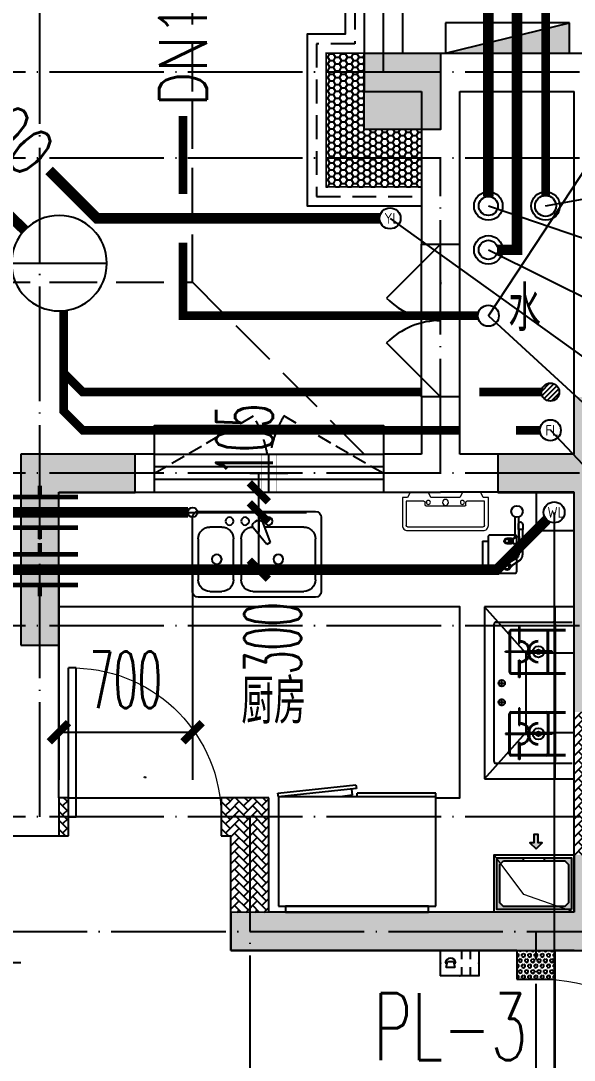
# Model space of a CAD drawing. Extents: x 27938 to 1507990, y 110129 to 923079.
# Drawn here: x 861017 to 863917, y 680482 to 685927 of the extents above; entities that cross this region are included whole.
import ezdxf
from ezdxf.enums import TextEntityAlignment as Align

# ---------------------------------------------------------------- set-up
doc = ezdxf.new("R2010")
doc.units = 0
doc.header["$LTSCALE"] = 1000
doc.header["$MEASUREMENT"] = 0
for name, pattern in [('DASH', [0.35, 0.25, -0.1]), ('DOTE', [2.42, 2, -0.2, 0.02, -0.2]), ('HIDDEN', [0.375, 0.25, -0.125])]:
    doc.linetypes.add(name, pattern=pattern)
for name, color, linetype in [('AH-FURNITURE', 1, 'Continuous'), ('COLUMN', 9, 'Continuous'), ('DIM_不分区喷淋', 6, 'Continuous'), ('DIM_不分区消火栓', 1, 'Continuous'), ('DIM_不分区给水', 3, 'Continuous'), ('DIM_管井排水', 5, 'Continuous'), ('DIM_给水', 3, 'Continuous'), ('DIM_雨水', 4, 'Continuous'), ('DIM_餐饮排水', 31, 'Continuous'), ('DOTE', 1, 'Continuous'), ('EQUIP-安防', 3, 'Continuous'), ('EQUIP_地漏', 7, 'Continuous'), ('EQUIP_污水', 7, 'Continuous'), ('EQUIP_消火栓', 7, 'Continuous'), ('IP-bath&kitchen-JOHNSON', 4, 'Continuous'), ('LVTRY', 6, 'Continuous'), ('PIPE-不分区喷淋', 6, 'TG_ZP'), ('PIPE-不分区消火栓', 1, 'TG_X'), ('PIPE-污水', 2, 'W'), ('PIPE-管井排水', 210, 'GF'), ('PIPE-给水', 3, 'J1'), ('PIPE-给水中', 72, 'J2'), ('PIPE-雨水', 4, 'TG_Y'), ('PIPE-餐饮排水', 41, 'P'), ('PUB_HATCH', 8, 'Continuous'), ('PUB_TEXT', 4, 'Continuous'), ('TEXT_不分区喷淋', 7, 'Continuous'), ('TEXT_雨水', 7, 'Continuous'), ('TWT_DIM', 3, 'Continuous'), ('VALVE_餐饮排水', 7, 'Continuous'), ('VPIPE-不分区喷淋', 6, 'ZP'), ('VPIPE-不分区消火栓', 1, 'Continuous'), ('VPIPE-中水', 122, 'Continuous'), ('VPIPE-废水', 31, 'Continuous'), ('VPIPE-消防', 1, 'X1'), ('VPIPE-管井排水', 210, 'GF'), ('VPIPE-给水', 3, 'J1'), ('VPIPE-给水中', 72, 'J2'), ('VPIPE-雨水', 4, 'Y'), ('VPIPE-餐饮排水', 41, 'P'), ('WALL', 9, 'Continuous'), ('WELL_污水', 2, 'Continuous'), ('WINDOW', 4, 'Continuous'), ('WINDOW_TEXT', 7, 'Continuous'), ('保温', 6, 'Continuous'), ('卫生间', 6, 'Continuous'), ('建筑-排气道', 9, 'Continuous'), ('机电标识类', 1, 'Continuous'), ('看线', 251, 'Continuous'), ('立面-看线', 251, 'Continuous')]:
    doc.layers.add(name, color=color, linetype=linetype)
for name, color, linetype, lineweight in [('平面-空调室内机', 176, 'Continuous', 9), ('平面-空调预留孔', 173, 'Continuous', 15), ('空调', 76, 'Continuous', 13), ('立面-洞口示意', 152, 'Continuous', 13)]:
    doc.layers.add(name, color=color, linetype=linetype, lineweight=lineweight)
doc.styles.add('_TCH_DIM_T3', font='SIMPLEX.shx', dxfattribs={"width": 0.494118, "bigfont": 'GBCBIG.shx'})
doc.styles.add('_TCH_WINDOW', font='SIMPLEX.shx', dxfattribs={"width": 0.7, "height": 3.5, "bigfont": 'GBCBIG.shx'})
doc.styles.add('_TEL_DIM', font='SIMPLEX', dxfattribs={"width": 0.8, "height": 3.5, "bigfont": 'HZTXT'})
doc.styles.add('_TWT_PIPEDN', font='SIMPLEX', dxfattribs={"width": 0.8, "height": 3.5, "bigfont": 'HZTXT'})
doc.styles.add('_TWT_SERIAL', font='SIMPLEX', dxfattribs={"width": 0.8, "height": 3.5, "bigfont": 'HZTXT'})
doc.styles.add('DIM_FONT', font='SIMPLEX.shx', dxfattribs={"width": 0.56})
doc.styles.get("Standard").update_dxf_attribs({"font": 'gbenor.shx', "bigfont": 'gbcbig.shx'})
doc.styles.add('TG_LINETYPE', font='SIMPLEX', dxfattribs={"width": 0.8, "height": 3, "bigfont": 'HZTXT'})
doc.linetypes.add('GF', pattern='A,3,-0.2,["GF",Standard,S=0.25,R=0,X=-0.1,Y=-0.115],-0.35', length=3.55)
doc.linetypes.add('J1', pattern='A,3,-0.2,["J1",Standard,S=0.25,R=0,X=-0.1,Y=-0.115],-0.35', length=3.55)
doc.linetypes.add('J2', pattern='A,3,-0.2,["J2",Standard,S=0.25,R=0,X=-0.1,Y=-0.115],-0.35', length=3.55)
doc.linetypes.add('P', pattern='A,3,-0.2,["P",Standard,S=0.25,R=0,X=-0.1,Y=-0.115],-0.2', length=3.4)
doc.linetypes.add('TG_X', pattern='A,2,-0.229,["X",TG_LINETYPE,S=0.1,R=0,X=-0.229,Y=-0.15],0', length=2.229)
doc.linetypes.add('TG_Y', pattern='A,2,-0.229,["Y",TG_LINETYPE,S=0.1,R=0,X=-0.229,Y=-0.15],0', length=2.229)
doc.linetypes.add('TG_ZP', pattern='A,2,-0.561,["ZP",TG_LINETYPE,S=0.1,R=0,X=-0.561,Y=-0.15],0', length=2.561)
doc.linetypes.add('W', pattern='A,3,-0.2,["W",Standard,S=0.25,R=0,X=-0.1,Y=-0.115],-0.2', length=3.4)
doc.linetypes.add('X1', pattern='A,3,-0.2,["X1",Standard,S=0.25,R=0,X=-0.1,Y=-0.115],-0.35', length=3.55)
doc.linetypes.add('Y', pattern='A,3,-0.2,["Y",Standard,S=0.25,R=0,X=-0.1,Y=-0.115],-0.2', length=3.4)
doc.linetypes.add('ZP', pattern='A,3,-0.2,["ZP",Standard,S=0.25,R=0,X=-0.1,Y=-0.115],-0.35', length=3.55)
doc.dimstyles.new('_TWT_ARCH&&100', dxfattribs={"dimtxt": 297.5, "dimasz": 100, "dimexe": 250, "dimexo": 300, "dimgap": 126.25, "dimtad": 1, "dimdec": 0, "dimzin": 0, "dimdsep": 46, "dimtxsty": '_TCH_DIM_T3', "dimblk": 'ARCHTICK', "dimcen": 0.09, "dimclrt": 7, "dimazin": 2, "dimtfac": 1, "dimtdec": 0, "dimtix": 1, "dimtmove": 2, "dimatfit": 3, "dimfxl": 1, "dimtolj": 1, "dimtzin": 0, "dimarcsym": 0})
pattern_1 = [(45, (0, 0), (0, 47.4157523), [100.584, -33.528]), (135, (23.708, 23.708), (3e-15, 47.4157523), [100.584, -33.528])]

# ---------------------------------------------------------------- blocks, each defined once
blk = doc.blocks.new('A$C148B7D8E')
at = {"layer": '卫生间', "color": 159, "linetype": 'DASH', "true_color": 0x22346e}
blk.add_line((15200, 9900), (16100, 10800), dxfattribs=at)
blk.add_lwpolyline([(25100, 9000), (24300, 9000), (24300, 10000), (17900, 10000), (17900, 10800), (16100, 10800), (16100, 11800)], dxfattribs=at)
blk = doc.blocks.new('rtyg7uyhg')
at = {"layer": 'LVTRY', "color": 0}
for p, q in [((194234.6, 45488.8), (193621, 45488.8)), ((193590.3, 45458.1), (193590.3, 45069.5)), ((193896.4, 45429.9), (193857.6, 45326.3)), ((193925.8, 45440.4), (193940.1, 45432.2)), ((194265.3, 45069.5), (194265.3, 45458.1)), ((193682.3, 45407), (193887.8, 45407)), ((193875.3, 45316), (193945.6, 45401.5)), ((194111.9, 45407), (194173.3, 45407)), ((193621, 45130.8), (193621, 45345.6)), ((193857.6, 45326.3), (193875.3, 45316)), ((194009.6, 45345.6), (194009.6, 45130.8)), ((194050.5, 45130.8), (194050.5, 45345.6)), ((194234.6, 45345.6), (194234.6, 45130.8)), ((193621, 45038.8), (194234.6, 45038.8)), ((193948.3, 45069.5), (193682.3, 45069.5)), ((194173.3, 45069.5), (194111.9, 45069.5))]:
    blk.add_line(p, q, dxfattribs=at)
for centre, radius in [((193866.4, 45437.7), 20.5), ((193989.2, 45437.7), 20.5), ((194071, 45437.7), 20.5), ((193815.3, 45238.2), 25.6), ((194137.5, 45238.2), 25.6)]:
    blk.add_circle(centre, radius, dxfattribs=at)
for centre, radius, start, end in [((193621, 45458.1), 30.7, 90, 180), ((194234.6, 45458.1), 30.7, 360, 90), ((193915.6, 45422.7), 20.5, 60, 159.4623), ((193929.8, 45414.5), 20.5, 320.5377, 60), ((193682.3, 45345.6), 61.4, 90, 180), ((193948.3, 45345.6), 61.4, 360, 90), ((194111.9, 45345.6), 61.4, 90, 180), ((194173.3, 45345.6), 61.4, 360, 90), ((193682.3, 45130.8), 61.4, 180, 270), ((193948.3, 45130.8), 61.4, 270, 360), ((194111.9, 45130.8), 61.4, 180, 270), ((194173.3, 45130.8), 61.4, 270, 360), ((193621, 45069.5), 30.7, 180, 270), ((194234.6, 45069.5), 30.7, 270, 360)]:
    blk.add_arc(centre, radius, start, end, dxfattribs=at)
at = {"layer": 'LVTRY', "color": 0, "style": 'DIM_FONT', "width": 0.8, "flags": 9}
for tag in ['YSIZE', 'XSIZE']:
    blk.add_attdef(tag, (193927.8, 45487.8), '', height=0.5, rotation=90, dxfattribs=at)
blk = doc.blocks.new('A$C60D053AF')
at = {"layer": 'AH-FURNITURE', "color": 0}
for p, q in [((232.5, -90), (128.3, -90)), ((192.5, -71), (327.6, -71)), ((192.5, -91), (327.6, -91)), ((341.7, -96.9), (370, -143.2)), ((355.9, -82.7), (384.2, -129)), ((232.5, -110), (128.3, -110)), ((245, -129.5), (245, -122.5)), ((265, -129.5), (265, -122.5)), ((255, -281), (255, -251)), ((393, -281), (393, -251)), ((255, -281), (393, -281))]:
    blk.add_line(p, q, dxfattribs=at)
for points in [[(170, -68, 1), (170, -94), (192.5, -94), (192.5, -68)], [(234, -251), (414, -251, 0.414214), (424, -241), (424, -111, 0.414214), (414, -101), (234, -101, 0.414214), (224, -111), (224, -241, 0.414214)], [(268, -122.5), (268, -107, 0.414214), (248, -87), (232.5, -87), (232.5, -113), (242, -113), (242, -122.5)], [(242, -152, 1), (268, -152), (268, -129.5), (242, -129.5)], [(383.8, -161.2, 1), (402.2, -142.8), (386.3, -126.9), (367.9, -145.3)]]:
    blk.add_lwpolyline(points, format="xyb", close=True, dxfattribs=at)
for centre, radius in [((100, -100), 30), ((255, -152), 15), ((255, -152), 10), ((393, -152), 15), ((393, -152), 10)]:
    blk.add_circle(centre, radius, dxfattribs=at)
for radius in [40, 20]:
    blk.add_arc((327.6, -111), radius, 45, 90, dxfattribs=at)
blk = doc.blocks.new('A-Kitchen-7')
at = {"layer": 'LVTRY', "color": 0}
for p, q in [((-518.7, 779.7), (-7.2, 834.3)), ((-7.2, 834.3), (-3.6, 810.6)), ((-515, 756), (-518.7, 779.7)), ((-3.6, 810.6), (-515, 756)), ((515, 756), (-515, 756)), ((-515, 756), (-515, 40)), ((-485.6, 760.5), (-484.9, 756)), ((-29.1, 767), (-112.1, 756)), ((-29.1, 767), (-35.2, 806.4)), ((515, 780), (0, 780)), ((0, 756), (0, 780)), ((515, 756), (515, 780)), ((515, 40), (515, 756)), ((-515, 40), (515, 40))]:
    blk.add_line(p, q, dxfattribs=at)
blk.add_lwpolyline([(-468.9, 40), (-468.9, 0), (468.9, 0), (468.9, 40)], close=True, dxfattribs=at)
blk = doc.blocks.new('*U41')
h = blk.add_hatch(color=0)
h.set_gradient(color1=(0, 0, 255), rotation=180, tint=1)
h.paths.add_polyline_path([(0, 0), (-6.35, -6.35), (-6.35, -2.159), (-15, -2.159), (-15, 2.159), (-6.35, 2.159), (-6.35, 6.35)])
at = {"color": 0, "linetype": 'Continuous'}
blk.add_lwpolyline([(0, 0), (-6.35, -6.35), (-6.35, -2.159), (-15, -2.159), (-15, 2.159), (-6.35, 2.159), (-6.35, 6.35)], close=True, dxfattribs=at)
blk = doc.blocks.new('sgrsefv')
at = {"layer": 'PUB_HATCH'}
blk.add_hatch(color=0, dxfattribs=at).paths.add_polyline_path([(1112933.3, 840916.3), (1112933.3, 840646.3), (1113073.3, 840646.3), (1113073.3, 840661.3), (1112968.3, 840661.3), (1112948.3, 840681.3), (1112948.3, 840881.3), (1112968.3, 840901.3), (1113288.3, 840901.3), (1113308.3, 840881.3), (1113308.3, 840681.3), (1113288.3, 840661.3), (1113183.3, 840661.3), (1113183.3, 840646.3), (1113323.3, 840646.3), (1113323.3, 840916.3)])
at = {"layer": 'LVTRY', "color": 0}
for p, q in [((1113073.3, 840661.3), (1113073.3, 840646.3)), ((1113183.3, 840661.3), (1113183.3, 840646.3))]:
    blk.add_line(p, q, dxfattribs=at)
for points in [[(1112918.3, 840931.3), (1113338.3, 840931.3), (1113338.3, 840631.3), (1112918.3, 840631.3)], [(1112933.3, 840916.3), (1113323.3, 840916.3), (1113323.3, 840646.3), (1112933.3, 840646.3)], [(1113288.3, 840661.3), (1112968.3, 840661.3), (1112948.3, 840681.3), (1112948.3, 840881.3), (1112968.3, 840901.3), (1113288.3, 840901.3), (1113308.3, 840881.3), (1113308.3, 840681.3), (1113288.3, 840661.3)]]:
    blk.add_lwpolyline(points, close=True, dxfattribs=at)
at = {"layer": '立面-洞口示意', "color": 0}
blk.add_lwpolyline([(1112918.3, 840931.3), (1113181.8, 840837.4), (1113338.3, 840631.3)], dxfattribs=at)
at = {"layer": '建筑-排气道', "color": 8, "xscale": -5, "yscale": 5, "zscale": 5, "rotation": 270}
blk.add_blockref('*U41', (1113118.4, 840599), dxfattribs=at)
blk = doc.blocks.new('FRSDFDGDGDRGDR')
at = {"layer": '平面-空调预留孔', "color": 0}
for p, q in [((699612.3, 775044), (699612.3, 775441.2)), ((699618.9, 775447.8), (699746.3, 775447.8)), ((699746.3, 775447.8), (699746.3, 775355.4)), ((699719.9, 775342.2), (699719.9, 775143)), ((699726.5, 775348.8), (699739.7, 775348.8)), ((699726.5, 775136.4), (699739.7, 775136.4)), ((699746.3, 775129.8), (699746.3, 775037.4)), ((699746.3, 775037.4), (699618.9, 775037.4))]:
    blk.add_line(p, q, dxfattribs=at)
blk.add_lwpolyline([(699766.1, 775166.7), (699792.5, 775153.5), (699792.5, 775057.2), (699766.1, 775044), (699766.1, 775017.6), (699618.9, 775017.6, -0.414214), (699592.5, 775044), (699592.5, 775441.2, -0.414214), (699618.9, 775467.6), (699766.1, 775467.6), (699766.1, 775441.2), (699792.5, 775428), (699792.5, 775331.6), (699766.1, 775318.4)], format="xyb", close=True, dxfattribs=at)
for centre, radius in [((699739.7, 775331.6), 10.6), ((699739.7, 775243.2), 15.8), ((699739.7, 775153.5), 10.6)]:
    blk.add_circle(centre, radius, dxfattribs=at)
for centre, start, end in [((699618.9, 775441.2), 90, 180), ((699726.5, 775342.2), 90, 180), ((699739.7, 775355.4), 270, 360), ((699726.5, 775143), 180, 270), ((699739.7, 775129.8), 0, 90), ((699618.9, 775044), 180, 270)]:
    blk.add_arc(centre, 6.6, start, end, dxfattribs=at)
blk = doc.blocks.new('GDGDRGDRGRD')
at = {"layer": 'LVTRY', "color": 0}
for p, q in [((430080.5, 371515.4), (429864.6, 371758.3)), ((430334.8, 371758.3), (429864.6, 371758.3)), ((429864.6, 371758.3), (429864.6, 370858.3)), ((430234.8, 370858.3), (430234.8, 371758.3)), ((429914.8, 370948.3), (429914.8, 371668.3)), ((429924.8, 371678.3), (430324.8, 371678.3)), ((430045.1, 371658.3), (430045.1, 371568.3)), ((430049.6, 371658.3), (430045.1, 371658.3)), ((430049.6, 371568.3), (430049.6, 371658.3)), ((430234.8, 371668.3), (430234.8, 370948.3)), ((429994.8, 371628.3), (429994.8, 371418.3)), ((429999.8, 371628.3), (429999.8, 371418.3)), ((430289.8, 371638.3), (430004.8, 371638.3)), ((430289.8, 371633.3), (430004.8, 371633.3)), ((430194.8, 371418.3), (430194.8, 371628.3)), ((430199.8, 371418.3), (430199.8, 371628.3)), ((430045.1, 371568.3), (430049.6, 371568.3)), ((429974.8, 371525.6), (430102.3, 371525.6)), ((429974.8, 371521.1), (429974.8, 371525.6)), ((430102.3, 371521.1), (429974.8, 371521.1)), ((430334.8, 371515.4), (430080.5, 371515.4)), ((430080.5, 371515.4), (430080.5, 371100.3)), ((430219.8, 371525.6), (430092.3, 371525.6)), ((430092.3, 371525.6), (430092.3, 371521.1)), ((430092.3, 371521.1), (430219.8, 371521.1)), ((430102.3, 371525.6), (430102.3, 371521.1)), ((430219.8, 371521.1), (430219.8, 371525.6)), ((430234.8, 371100.3), (430234.8, 371515.4)), ((430045.1, 371388.3), (430045.1, 371478.3)), ((430045.1, 371478.3), (430049.6, 371478.3)), ((430049.6, 371478.3), (430049.6, 371388.3)), ((430004.8, 371413.3), (430289.8, 371413.3)), ((430004.8, 371408.3), (430289.8, 371408.3)), ((430049.6, 371388.3), (430045.1, 371388.3)), ((429935.4, 371358.3), (429974.2, 371358.3)), ((429954.8, 371338.9), (429954.8, 371377.7)), ((429954.8, 371238.9), (429954.8, 371277.7)), ((429935.4, 371258.3), (429974.2, 371258.3)), ((430045.1, 371228.3), (430045.1, 371138.3)), ((430049.6, 371228.3), (430045.1, 371228.3)), ((430049.6, 371138.3), (430049.6, 371228.3)), ((429994.8, 370988.3), (429994.8, 371198.3)), ((429999.8, 370988.3), (429999.8, 371198.3)), ((430004.8, 371208.3), (430289.8, 371208.3)), ((430004.8, 371203.3), (430289.8, 371203.3)), ((430194.8, 371198.3), (430194.8, 370988.3)), ((430199.8, 371198.3), (430199.8, 370988.3)), ((430045.1, 371138.3), (430049.6, 371138.3)), ((429864.6, 370858.3), (430080.5, 371100.3)), ((430102.3, 371095.6), (429974.8, 371095.6)), ((429974.8, 371095.6), (429974.8, 371091.1)), ((429974.8, 371091.1), (430102.3, 371091.1)), ((430080.5, 371100.3), (430334.8, 371100.3)), ((430092.3, 371091.1), (430092.3, 371095.6)), ((430092.3, 371095.6), (430219.8, 371095.6)), ((430219.8, 371091.1), (430092.3, 371091.1)), ((430102.3, 371091.1), (430102.3, 371095.6)), ((430219.8, 371095.6), (430219.8, 371091.1)), ((430045.1, 370958.3), (430045.1, 371048.3)), ((430045.1, 371048.3), (430049.6, 371048.3)), ((430049.6, 371048.3), (430049.6, 370958.3)), ((430289.8, 370983.3), (430004.8, 370983.3)), ((430289.8, 370978.3), (430004.8, 370978.3)), ((430049.6, 370958.3), (430045.1, 370958.3)), ((430324.8, 370938.3), (429924.8, 370938.3)), ((429864.6, 370858.3), (430334.8, 370858.3))]:
    blk.add_line(p, q, dxfattribs=at)
blk.add_lwpolyline([(429608.8, 370758.3), (429734.8, 370758.3), (429734.8, 371758.3), (427634.8, 371758.3)], dxfattribs=at)
for centre, radius in [((430147.3, 371523.3), 29.7), ((430147.3, 371523.3), 11.7), ((429954.8, 371358.3), 17), ((429954.8, 371258.3), 17), ((430147.3, 371093.3), 29.7), ((430147.3, 371093.3), 11.7)]:
    blk.add_circle(centre, radius, dxfattribs=at)
for centre, radius, start, end in [((429924.8, 371668.3), 10, 90, 180), ((430224.8, 371668.3), 10, 0, 90), ((430004.8, 371628.3), 10, 90, 180), ((430004.8, 371628.3), 5, 90, 180), ((430189.8, 371628.3), 10, 0, 90), ((430189.8, 371628.3), 5, 0, 90), ((430047.3, 371523.3), 56.7, 2.2742, 87.7258), ((430047.3, 371523.3), 52.2, 2.4704, 87.5296), ((430147.3, 371523.3), 56.7, 92.2742, 177.7258), ((430147.3, 371523.3), 52.2, 92.4704, 177.5296), ((430047.3, 371523.3), 56.7, 272.2742, 357.7258), ((430047.3, 371523.3), 52.2, 272.4704, 357.5296), ((430147.3, 371523.3), 56.7, 182.2742, 267.7258), ((430147.3, 371523.3), 52.2, 182.4704, 267.5296), ((430004.8, 371418.3), 10, 180, 270), ((430004.8, 371418.3), 5, 180, 270), ((430189.8, 371418.3), 5, 270, 0), ((430189.8, 371418.3), 10, 270, 0), ((430004.8, 371198.3), 10, 90, 180), ((430004.8, 371198.3), 5, 90, 180), ((430189.8, 371198.3), 10, 0, 90), ((430189.8, 371198.3), 5, 0, 90), ((430047.3, 371093.3), 56.7, 2.2742, 87.7258), ((430047.3, 371093.3), 52.2, 2.4704, 87.5296), ((430147.3, 371093.3), 56.7, 92.2742, 177.7258), ((430147.3, 371093.3), 52.2, 92.4704, 177.5296), ((430047.3, 371093.3), 56.7, 272.2742, 357.7258), ((430047.3, 371093.3), 52.2, 272.4704, 357.5296), ((430147.3, 371093.3), 56.7, 182.2742, 267.7258), ((430147.3, 371093.3), 52.2, 182.4704, 267.5296), ((430004.8, 370988.3), 10, 180, 270), ((430004.8, 370988.3), 5, 180, 270), ((430189.8, 370988.3), 5, 270, 0), ((430189.8, 370988.3), 10, 270, 0), ((429924.8, 370948.3), 10, 180, 270), ((430224.8, 370948.3), 10, 270, 0)]:
    blk.add_arc(centre, radius, start, end, dxfattribs=at)
at = {"color": 8, "xscale": -1, "rotation": 270}
blk.add_blockref('FRSDFDGDGDRGDR', (-345582.7, -327434.2), dxfattribs=at)
at = {"color": 8, "xscale": -1}
blk.add_blockref('rtyg7uyhg', (622599.6, 326769.5), dxfattribs=at)
at = {"color": 8}
for name, p, rotation in [('A$C60D053AF', (430134.8, 372358.3), 270), ('sgrsefv', (1543253.1, 1211089.9), 180)]:
    blk.add_blockref(name, p, dxfattribs=dict(at, rotation=rotation))
at = {"layer": 'LVTRY', "color": 8, "extrusion": (0, 0, -1), "xscale": -0.7999999999883585, "yscale": 0.7999999999883585, "zscale": -0.7999999999883585}
blk.add_blockref('A-Kitchen-7', (-429196.8, 370158.6), dxfattribs=at)
blk = doc.blocks.new('GFDGFSDFGD')
at = {"layer": 'PUB_HATCH'}
for points in [[(456616.6, 374623.7), (456616.6, 373473.7), (456816.6, 373473.7), (456816.6, 375123.7), (456616.6, 375123.7), (456616.6, 374823.7), (456216.6, 374823.7), (456216.6, 374623.7)], [(454316.5, 374823.7), (453716.6, 374823.7), (453716.6, 373823.7), (453916.6, 373823.7), (453916.6, 374623.7), (454316.5, 374623.7)], [(454816.4, 372423.2), (454816.6, 372224), (456816.6, 372224), (456816.6, 372724), (456616.6, 372724), (456616.6, 372424), (455016.6, 372424)]]:
    blk.add_hatch(color=256, dxfattribs=at).paths.add_polyline_path(points)
at = {"layer": 'COLUMN', "color": 6}
for p, q in [((454316.5, 374823.7), (453716.6, 374823.7)), ((453716.6, 374823.7), (453716.6, 373823.7)), ((454316.5, 374623.7), (454316.5, 374823.7)), ((456616.6, 374823.7), (456216.6, 374823.7)), ((456216.6, 374823.7), (456216.6, 374623.7)), ((453916.6, 373823.7), (453916.6, 374623.7)), ((453916.6, 374623.7), (454316.5, 374623.7)), ((456216.6, 374623.7), (456616.6, 374623.7)), ((453716.6, 373823.7), (453916.6, 373823.7)), ((455016.6, 372424), (454816.4, 372423.2)), ((454816.4, 372423.2), (454816.6, 372224)), ((456616.6, 372424), (455016.6, 372424)), ((454816.6, 372224), (456816.6, 372224))]:
    blk.add_line(p, q, dxfattribs=at)
blk = doc.blocks.new('GDFGDGRD')
at = {"layer": '保温', "linetype": 'ByBlock', "ltscale": 10}
h = blk.add_hatch(dxfattribs=at)
h.set_pattern_fill('AR-HBONE', color=251, scale=55)
h.set_pattern_definition(pattern_1)
h.paths.add_polyline_path([(434616.6, 372723.9), (434416.6, 372723.9), (434416.5, 373473.7), (434616.5, 373473.7)])
h = blk.add_hatch(dxfattribs=at)
h.set_pattern_fill('AR-HBONE', color=251, scale=55)
h.set_pattern_definition(pattern_1)
h.paths.add_polyline_path([(436215.3, 372423.6), (436216.6, 373023.7), (436416.6, 373023.7), (436415.3, 372423.6)])
h = blk.add_hatch(dxfattribs=at)
h.set_pattern_fill('AR-HBONE', color=251, scale=55)
h.set_pattern_definition(pattern_1)
h.paths.add_polyline_path([(436416.6, 372823.7), (436416.6, 373023.7), (436466.6, 373023.7), (436466.6, 372823.7)])
h = blk.add_hatch(dxfattribs=at)
h.set_pattern_fill('AR-HBONE', color=251, scale=55)
h.set_pattern_definition(pattern_1)
h.paths.add_polyline_path([(437266.6, 372823.7), (437266.6, 373023.7), (437316.6, 373023.7), (437316.6, 372823.7)])
at = {"layer": '保温', "linetype": 'Continuous', "ltscale": 10}
h = blk.add_hatch(dxfattribs=at)
h.set_pattern_fill('HEX', color=251, scale=10, angle=90, style=0)
h.set_pattern_definition([(90, (0, 0), (-16.49778, 1e-15), [9.525, -19.05]), (210, (0, 0), (8.24889, -14.2874966), [9.525, -19.05]), (150, (6e-16, 9.525), (-8.24889, -14.2874966), [9.525, -19.05])])
h.paths.add_polyline_path([(434916.6, 372073.7), (434716.6, 372073.7), (434716.5, 372223.7), (434916.5, 372223.7)])
at = {"layer": '保温', "color": 251, "linetype": 'ByBlock', "ltscale": 10}
blk.add_line((437316.6, 373023.7), (437316.6, 372823.7), dxfattribs=at)
blk = doc.blocks.new('$TwtSys$00000141')
at = {"color": 1}
for p, q in [((-47.1, 3.8), (-5, 45.9)), ((-47.1, 3.8), (-5, 45.9)), ((-43.6, -17.5), (17.5, 43.6)), ((-43.6, -17.5), (17.5, 43.6)), ((-33.2, -33.2), (33.2, 33.2)), ((-33.2, -33.2), (33.2, 33.2)), ((-16.2, -43.5), (43.8, 16.4)), ((-16.2, -43.5), (43.8, 16.4)), ((5.7, -46.1), (46.1, -5.7)), ((5.7, -46.1), (46.1, -5.7))]:
    blk.add_line(p, q, dxfattribs=at)
blk.add_circle((0, 0), 47, dxfattribs=at)
blk.add_circle((0, 0), 47, dxfattribs=at)
blk = doc.blocks.new('dongkong')
blk.add_wipeout([(-603756, 210771), (-603756, 210570.8), (-603836, 210570.8), (-603836, 210771)])
at = {"layer": '机电标识类', "color": 250, "linetype": 'DASH', "ltscale": 400}
for p, q in [((-603796, 210771), (-603796, 210570.8)), ((-603896, 210670.7), (-603696, 210670.7))]:
    blk.add_line(p, q, dxfattribs=at)
at = {"layer": '空调', "color": 6, "linetype": 'DASH', "const_width": 2}
blk.add_lwpolyline([(-603756, 210771), (-603756, 210570.8), (-603836, 210570.8), (-603836, 210771)], close=True, dxfattribs=at)
blk = doc.blocks.new('$TwtSys$00000434')
for p, q in [((-0.5, 0.5), (-0.5, -0.5)), ((-0.5, -0.5), (0.5, 0.5)), ((0.5, 0.5), (-0.5, 0.5)), ((0.5, -0.5), (0.5, 0.5)), ((-0.5, -0.5), (0.5, -0.5))]:
    blk.add_line(p, q)
blk.add_solid([(0.5, -0.5), (0.5, 0.5), (-0.5, -0.5)])
blk = doc.blocks.new('$equip$00002628')
at = {"linetype": 'Continuous'}
for p, q in [((-0.625, 0.415), (0.625, 0.415)), ((-0.625, -0.415), (-0.625, 0.415)), ((0.071, 0.129), (0.071, 0.415)), ((0.35, 0.129), (0.35, 0.415)), ((0.625, 0.415), (0.625, -0.415)), ((-0.472, 0.01), (-0.409, 0.01)), ((-0.446, -0.138), (-0.395, 0.058)), ((-0.395, 0.058), (-0.395, 0.058)), ((-0.395, 0.058), (-0.206, 0.058)), ((-0.206, 0.058), (-0.155, -0.138)), ((-0.191, 0.01), (-0.129, 0.01)), ((-0.155, -0.138), (-0.446, -0.138)), ((0.071, -0.415), (0.071, -0.129)), ((0.35, -0.415), (0.35, -0.129)), ((0.625, -0.415), (-0.625, -0.415))]:
    blk.add_line(p, q, dxfattribs=at)
at = {"const_width": 0.05}
blk.add_lwpolyline([(-0.625, 0.415), (0.625, 0.415), (0.625, -0.415), (-0.625, -0.415), (-0.625, 0.415), (0.625, 0.415)], dxfattribs=at)
at = {"linetype": 'Continuous'}
blk.add_arc((-0.3, -0.011), 0.173, 6.9897, 173.0103, dxfattribs=at)
for p in [(0, 0.415), (-0.625, 0), (0.625, 0), (0, -0.415)]:
    blk.add_point(p)
at = {"color": 7, "style": '_TEL_DIM', "flags": 1}
blk.add_attdef('A', text='', height=0.000025, dxfattribs=at).set_placement((0, 0), align=Align.MIDDLE_CENTER)
blk = doc.blocks.new('GHFHFHTFHCSDCS')
at = {"layer": 'EQUIP-安防', "xscale": 160, "yscale": 160, "zscale": 160}
blk.add_blockref('$equip$00002628', (456016.6, 372157.3), dxfattribs=at)
blk = doc.blocks.new('A$C028C60F5')
at = {"color": 6}
blk.add_lwpolyline([(400, 0), (0, 0), (0, -400), (400, -400)], close=True, dxfattribs=at)
at = {"layer": 'PUB_HATCH'}
blk.add_solid([(0, -400), (400, -400), (0, 0), (400, 0)], dxfattribs=at)
blk = doc.blocks.new('A$C3EFA6995')
blk.add_blockref('A$C028C60F5', (15900, -2400))
blk = doc.blocks.new('$TWTSYS$00000190')
blk.add_line((0, 0.5, 0), (0, -0.5, 0))
blk.add_circle((0, 0, 0), 0.5)
blk = doc.blocks.new('_ArchTick')
at = {"color": 0, "linetype": 'ByBlock', "const_width": 0.4}
blk.add_lwpolyline([(-0.5, -0.5), (0.5, 0.5)], dxfattribs=at)
blk = doc.blocks.new('*D436')
at = {"layer": 'Defpoints', "color": 0}
for p in [(860516.6, 687405.6), (860166.6, 685207.2), (860516.6, 685207.2)]:
    blk.add_point(p, dxfattribs=at)
at = {"layer": 'TWT_DIM', "color": 0, "lineweight": -2}
for p, q in [((860166.6, 685507.2), (860166.6, 687655.6)), ((860516.6, 685507.2), (860516.6, 687655.6)), ((860166.6, 687405.6), (860516.6, 687405.6))]:
    blk.add_line(p, q, dxfattribs=at)
at = {"layer": 'TWT_DIM', "color": 0, "lineweight": -2, "xscale": 100, "yscale": 100, "zscale": 100, "rotation": 180}
blk.add_blockref('_ArchTick', (860166.6, 687405.6), dxfattribs=at)
at = {"layer": 'TWT_DIM', "color": 0, "lineweight": -2, "xscale": 100, "yscale": 100, "zscale": 100}
blk.add_blockref('_ArchTick', (860516.6, 687405.6), dxfattribs=at)
at = {"layer": 'TWT_DIM', "color": 7, "insert": (860805.6, 687680.6), "char_height": 297.5, "attachment_point": 5, "style": '_TCH_DIM_T3'}
blk.add_mtext('\\A1;350', dxfattribs=at)
blk = doc.blocks.new('*D442')
at = {"layer": 'Defpoints', "color": 0}
for p in [(861388, 683352.2), (862264.3, 683352.2), (861388, 683052.2)]:
    blk.add_point(p, dxfattribs=at)
at = {"layer": 'TWT_DIM', "color": 0, "lineweight": -2}
for p, q in [((861688, 683352.2), (862514.3, 683352.2)), ((862264.3, 683052.2), (862264.3, 683352.2)), ((861688, 683052.2), (862514.3, 683052.2))]:
    blk.add_line(p, q, dxfattribs=at)
at = {"layer": 'TWT_DIM', "color": 0, "lineweight": -2, "xscale": 100, "yscale": 100, "zscale": 100}
for p, rotation in [((862264.3, 683352.2), 90), ((862264.3, 683052.2), 270)]:
    blk.add_blockref('_ArchTick', p, dxfattribs=dict(at, rotation=rotation))
at = {"layer": 'TWT_DIM', "color": 7, "insert": (862336.5, 682692), "char_height": 297.5, "attachment_point": 5, "rotation": 90, "style": '_TCH_DIM_T3'}
blk.add_mtext('\\A1;300', dxfattribs=at)
blk = doc.blocks.new('*D443')
at = {"layer": 'Defpoints', "color": 0}
for p in [(861388, 683457.2), (862264.3, 683457.2), (861388, 683352.2)]:
    blk.add_point(p, dxfattribs=at)
at = {"layer": 'TWT_DIM', "color": 0, "lineweight": -2}
for p, q in [((862264.3, 683457.2), (862264.3, 683557.2)), ((861688, 683457.2), (862514.3, 683457.2)), ((862264.3, 683352.2), (862264.3, 683457.2)), ((861688, 683352.2), (862514.3, 683352.2)), ((862264.3, 683352.2), (862264.3, 683252.2))]:
    blk.add_line(p, q, dxfattribs=at)
at = {"layer": 'TWT_DIM', "color": 0, "lineweight": -2, "xscale": 100, "yscale": 100, "zscale": 100}
for p, rotation in [((862264.3, 683457.2), 270), ((862264.3, 683352.2), 90)]:
    blk.add_blockref('_ArchTick', p, dxfattribs=dict(at, rotation=rotation))
at = {"layer": 'TWT_DIM', "color": 7, "insert": (862188.7, 683732.2), "char_height": 297.5, "attachment_point": 5, "rotation": 90, "style": '_TCH_DIM_T3'}
blk.add_mtext('\\A1;105', dxfattribs=at)
blk = doc.blocks.new('*D444')
at = {"layer": 'Defpoints', "color": 0}
for p in [(861216.6, 683352.2), (861917, 683352.2), (861917, 682200.3)]:
    blk.add_point(p, dxfattribs=at)
at = {"layer": 'TWT_DIM', "color": 0, "lineweight": -2}
for p, q in [((861216.6, 683052.2), (861216.6, 681950.3)), ((861917, 683052.2), (861917, 681950.3)), ((861216.6, 682200.3), (861917, 682200.3))]:
    blk.add_line(p, q, dxfattribs=at)
at = {"layer": 'TWT_DIM', "color": 0, "lineweight": -2, "xscale": 100, "yscale": 100, "zscale": 100, "rotation": 180}
blk.add_blockref('_ArchTick', (861216.6, 682200.3), dxfattribs=at)
at = {"layer": 'TWT_DIM', "color": 0, "lineweight": -2, "xscale": 100, "yscale": 100, "zscale": 100}
blk.add_blockref('_ArchTick', (861917, 682200.3), dxfattribs=at)
at = {"layer": 'TWT_DIM', "color": 7, "insert": (861566.8, 682475.3), "char_height": 297.5, "attachment_point": 5, "style": '_TCH_DIM_T3'}
blk.add_mtext('\\A1;700', dxfattribs=at)
blk = doc.blocks.new('$DorLib2D$00000001')
for p, q in [((0.45, 0.975), (0.5, 0.975)), ((0.45, 0), (0.45, 0.975)), ((0.5, 0), (0.5, 0.975)), ((0.5, 0), (0.45, 0))]:
    blk.add_line(p, q)
at = {"lineweight": 13}
blk.add_arc((0.475, 0), 0.975, 91.4693, 180, dxfattribs=at)
blk = doc.blocks.new('$DorLib2D$00000116')
at = {"color": 0}
for p, q in [((-0.5, 0), (-0.1464, 0.3536)), ((0.5, 0), (0.1464, 0.3536))]:
    blk.add_line(p, q, dxfattribs=at)
for centre, start, end in [((-0.5, 0), 0, 45), ((0.5, 0), 135, 180)]:
    blk.add_arc(centre, 0.5, start, end, dxfattribs=at)
blk = doc.blocks.new('$WINLIB2D$00000001')
at = {"color": 0}
for points in [[(-0.5, 0.5), (-0.5, -0.5)], [(-0.5, 0.5), (0.5, 0.5)], [(0.5, -0.5), (0.5, 0.5)], [(0.5, 0.1667), (-0.5, 0.1667)], [(0.5, -0.1667), (-0.5, -0.1667)], [(-0.5, -0.5), (0.5, -0.5)]]:
    blk.add_lwpolyline(points, dxfattribs=at)
blk = doc.blocks.new('$VALVE$00000553')
at = {"const_width": 30}
for points in [[(0, 100), (0, 175)], [(0, 100), (-250, 100), (-250, 100)], [(0, 100), (250, 100), (250, 100)], [(-250, -100), (-250, -100), (0, -100)], [(250, -100), (250, -100), (0, -100)], [(0, -175), (0, -100)]]:
    blk.add_lwpolyline(points, dxfattribs=at)
blk = doc.blocks.new('$TwtSys$00000147')
blk.add_circle((0, 0, 0), 25)

msp = doc.modelspace()

# ---------------------------------------------------------------- hatches: boundary and pattern name
at = {"layer": 'PIPE-不分区喷淋'}
for points in [[(861866.6, 684382.2), (861866.6, 684359.7), (861844.1, 684359.7)], [(861866.6, 684382.2), (861844.1, 684382.2), (861844.1, 684359.7)]]:
    msp.add_hatch(color=256, dxfattribs=at).paths.add_polyline_path(points)
at = {"layer": 'PIPE-管井排水'}
for points in [[(861341.6, 683982.2), (861325.7, 683966.3), (861332.3, 683959.7)], [(861341.6, 683982.2), (861341.6, 683959.7), (861332.3, 683959.7)], [(861241.6, 683882.2), (861225.7, 683866.3), (861219.1, 683872.9)], [(861241.6, 683882.2), (861219.1, 683882.2), (861219.1, 683872.9)], [(861341.6, 683782.2), (861325.7, 683766.3), (861332.3, 683759.7)], [(861341.6, 683782.2), (861341.6, 683759.7), (861332.3, 683759.7)]]:
    msp.add_hatch(color=256, dxfattribs=at).paths.add_polyline_path(points)
at = {"layer": 'PIPE-给水'}
for points in [[(863616.6, 684727.2), (863616.6, 684699.7), (863644.1, 684699.7)], [(863616.6, 684727.2), (863644.1, 684727.2), (863644.1, 684699.7)]]:
    msp.add_hatch(color=256, dxfattribs=at).paths.add_polyline_path(points)
at = {"layer": 'PIPE-雨水'}
for points in [[(861416.6, 684892.2), (861397.1, 684872.7), (861405.2, 684864.7)], [(861416.6, 684892.2), (861416.6, 684864.7), (861405.2, 684864.7)]]:
    msp.add_hatch(color=256, dxfattribs=at).paths.add_polyline_path(points)
at = {"layer": 'PIPE-餐饮排水'}
for points in [[(863511.4, 683052.2), (863511.4, 683024.7), (863522.8, 683024.7)], [(863511.4, 683052.2), (863530.8, 683032.7), (863522.8, 683024.7)]]:
    msp.add_hatch(color=256, dxfattribs=at).paths.add_polyline_path(points)
at = {"layer": '立面-看线'}
h = msp.add_hatch(dxfattribs=at)
h.set_pattern_fill('HONEY', color=8, scale=13)
h.set_pattern_definition([(0, (407300, 152740.447), (30.95625, 17.872595), [20.6375, -41.275]), (120, (407300, 152740.447), (-30.9562463, 17.8726014), [20.6375, -41.275]), (60, (407300, 152740.447), (3.7e-06, 35.7451964), [-41.275, 20.6375])])
h.paths.add_polyline_path([(863116.6, 685357.2), (862816.6, 685357.2), (862816.6, 685757.2), (862617.1, 685757.2), (862617.1, 685057.2), (863116.6, 685057.2)])

# ---------------------------------------------------------------- linework, layer by layer
at = {"color": 8, "const_width": 8}
msp.add_lwpolyline([(862816.6, 685757.2), (862616.6, 685757.2), (862616.6, 685057.2), (863116.6, 685057.2)], dxfattribs=at)
at = {"layer": 'DIM_不分区喷淋'}
msp.add_line((863466.6, 684382.2), (865366.6, 682637.2), dxfattribs=at)
at = {"layer": 'DIM_不分区消火栓'}
msp.add_line((863766.6, 684957.2), (865306.6, 685237.2), dxfattribs=at)
at = {"layer": 'DIM_不分区给水'}
msp.add_line((863466.6, 684382.2), (864840.5, 686465.8), dxfattribs=at)
at = {"layer": 'DIM_管井排水'}
msp.add_line((863791.6, 683782.2), (865366.6, 682117.2), dxfattribs=at)
at = {"layer": 'DIM_给水'}
for p, q in [((863466.6, 684957.2), (865366.6, 684311.7)), ((863466.6, 684727.2), (865366.6, 683781.7))]:
    msp.add_line(p, q, dxfattribs=at)
at = {"layer": 'DIM_雨水'}
for p, q in [((862951.6, 684892.2), (865366.6, 683157.2)), ((859942.1, 680994.3), (861016.9, 680994.3))]:
    msp.add_line(p, q, dxfattribs=at)
at = {"layer": 'DIM_餐饮排水'}
msp.add_line((863811.4, 683352.2), (863811.4, 680342.9), dxfattribs=at)
at = {"layer": 'DOTE', "color": 169, "linetype": 'DOTE', "ltscale": 0.3}
for p, q in [((861116.6, 681757.2), (861116.6, 690157.2)), ((862916.6, 685657.2), (862916.6, 688157.2)), ((879916.6, 685657.2), (825916.6, 685657.2)), ((879916.6, 685207.2), (825916.6, 685207.2)), ((863216.6, 683557.2), (863216.6, 685207.2)), ((879916.6, 682757.2), (825916.6, 682757.2)), ((879916.6, 681757.2), (825916.6, 681757.2)), ((862216.8, 681757.2), (862216.6, 666975.2)), ((825916.6, 681157.4), (879916.6, 681157.4)), ((863716.6, 679557.2), (863716.6, 681157.2))]:
    msp.add_line(p, q, dxfattribs=at)
at = {"layer": 'IP-bath&kitchen-JOHNSON', "color": 8}
msp.add_lwpolyline([(863716.6, 683457.2), (863716.6, 683257.2), (863916.6, 683257.2)], dxfattribs=at)
at = {"layer": 'PIPE-不分区喷淋', "ltscale": 0.5, "const_width": 45}
for points in [[(861866.6, 685019.7), (861866.6, 685429)], [(861866.6, 684382.2), (861866.6, 684764.7)], [(861866.6, 684382.2), (863411.6, 684382.2)]]:
    msp.add_lwpolyline(points, dxfattribs=at)
at = {"layer": 'PIPE-不分区消火栓', "const_width": 45}
msp.add_lwpolyline([(863766.6, 688957.2), (863766.6, 685012.2)], dxfattribs=at)
at = {"layer": 'PIPE-污水', "ltscale": 0.5, "const_width": 55}
msp.add_lwpolyline([(861037.3, 684830.3), (860356.4, 685483.9)], dxfattribs=at)
at = {"layer": 'PIPE-管井排水', "ltscale": 0.5, "const_width": 45}
for points in [[(861241.6, 684082.2), (861241.6, 684408.3)], [(861341.6, 683982.2), (861241.6, 684082.2)], [(861241.6, 683882.2), (861241.6, 684082.2)], [(861341.6, 683982.2), (863116.6, 683982.2)], [(863744.6, 683982.2), (863419.4, 683982.2)], [(861341.6, 683782.2), (861241.6, 683882.2)], [(861341.6, 683782.2), (863316.6, 683782.2)], [(863736.6, 683782.2), (863611.8, 683782.2)]]:
    msp.add_lwpolyline(points, dxfattribs=at)
at = {"layer": 'PIPE-给水', "ltscale": 0.5, "const_width": 55}
for points in [[(863616.6, 684727.2), (863616.6, 687657.2)], [(863516.6, 684727.2), (863616.6, 684727.2)]]:
    msp.add_lwpolyline(points, dxfattribs=at)
at = {"layer": 'PIPE-给水中', "ltscale": 0.5, "const_width": 55}
msp.add_lwpolyline([(863466.6, 685007.2), (863466.6, 687457.2)], dxfattribs=at)
at = {"layer": 'PIPE-雨水', "ltscale": 0.5, "const_width": 55}
for points in [[(861165.1, 685143.6), (861416.6, 684892.2)], [(861416.6, 684892.2), (862896.6, 684892.2)]]:
    msp.add_lwpolyline(points, dxfattribs=at)
at = {"layer": 'PIPE-餐饮排水', "ltscale": 0.5, "const_width": 55}
for points in [[(860566.6, 683352.2), (861892, 683352.2)], [(863772.5, 683313.3), (863511.4, 683052.2)], [(860266.6, 683052.2), (863511.4, 683052.2)]]:
    msp.add_lwpolyline(points, dxfattribs=at)
at = {"layer": 'VPIPE-不分区喷淋'}
msp.add_circle((863466.6, 684382.2), 55, dxfattribs=at)
at = {"layer": 'VPIPE-不分区消火栓'}
msp.add_circle((863766.6, 684957.2), 55, dxfattribs=at)
at = {"layer": 'VPIPE-中水', "color": 8, "linetype": 'Continuous'}
msp.add_circle((863811.4, 683352.2), 55, dxfattribs=at)
at = {"layer": 'VPIPE-废水', "color": 8}
msp.add_circle((863791.6, 683782.2), 55, dxfattribs=at)
at = {"layer": 'VPIPE-消防', "color": 8, "linetype": 'Continuous'}
msp.add_circle((863766.6, 684957.2), 75, dxfattribs=at)
at = {"layer": 'VPIPE-管井排水'}
msp.add_circle((863791.6, 683782.2), 55, dxfattribs=at)
at = {"layer": 'VPIPE-给水', "color": 8, "linetype": 'Continuous'}
for centre in [(863466.6, 684957.2), (863466.6, 684727.2)]:
    msp.add_circle(centre, 75, dxfattribs=at)
at = {"layer": 'VPIPE-给水'}
msp.add_circle((863466.6, 684727.2), 50, dxfattribs=at)
at = {"layer": 'VPIPE-给水中'}
msp.add_circle((863466.6, 684957.2), 50, dxfattribs=at)
at = {"layer": 'VPIPE-雨水', "color": 8}
msp.add_circle((862951.6, 684892.2), 55, dxfattribs=at)
at = {"layer": 'VPIPE-雨水'}
msp.add_circle((862951.6, 684892.2), 55, dxfattribs=at)
at = {"layer": 'VPIPE-餐饮排水'}
msp.add_circle((863811.4, 683352.2), 55, dxfattribs=at)
at = {"layer": 'WALL', "color": 8}
for p, q in [((862816.6, 688257.2), (862816.6, 685557.2)), ((863016.6, 688057.2), (863016.6, 685757.2)), ((863016.6, 685757.2), (863216.6, 685757.2)), ((863216.6, 685757.2), (864116.6, 685757.2)), ((862816.6, 685557.2), (863116.6, 685557.2)), ((863116.6, 685557.2), (863116.6, 684757.2)), ((863316.6, 684757.2), (863316.6, 685557.2)), ((863316.6, 685557.2), (863916.6, 685557.2)), ((863916.6, 683657.2), (863916.6, 685557.2)), ((863116.6, 684757.2), (863316.6, 684757.2)), ((863316.6, 683957.2), (863116.6, 683957.2)), ((863116.6, 683957.2), (863116.6, 683657.2)), ((863316.6, 683657.2), (863316.6, 683957.2)), ((861716.6, 683657.2), (861016.6, 683657.2)), ((861716.6, 683457.2), (861716.6, 683657.2)), ((863116.6, 683657.2), (862916.6, 683657.2)), ((862916.6, 683657.2), (862916.6, 683457.2)), ((863916.6, 683657.2), (863316.6, 683657.2)), ((861216.6, 682757.2), (861216.6, 683457.2)), ((861216.6, 683457.2), (861716.6, 683457.2)), ((862916.6, 683457.2), (863216.6, 683457.2)), ((863916.6, 683457.2), (863216.6, 683457.2)), ((863916.6, 681257.2), (863916.6, 683457.2)), ((861216.6, 681857.2), (861216.6, 682757.2)), ((861266.6, 681857.2), (861216.6, 681857.2)), ((861266.6, 681657.2), (861266.6, 681857.2)), ((862316.6, 681857.2), (862066.6, 681857.2)), ((862066.6, 681857.2), (862066.6, 681657.2)), ((862316.6, 681257.2), (862316.6, 681857.2)), ((860916.6, 681657.2), (861116.6, 681657.2)), ((861116.6, 681657.2), (861266.6, 681657.2)), ((862066.6, 681657.2), (862116.6, 681657.2)), ((862116.6, 681057.2), (862116.6, 681657.2)), ((863716.6, 681257.2), (862316.6, 681257.2)), ((863916.6, 681257.2), (863716.6, 681257.2)), ((863616.6, 681057.2), (862116.6, 681057.2)), ((863616.6, 681057.2), (863616.6, 680907.2)), ((863816.6, 680907.2), (863816.6, 681057.2)), ((863916.6, 681057.2), (863816.6, 681057.2)), ((863916.6, 681057.2), (863916.6, 681057.2)), ((863916.6, 681057.2), (864116.6, 681057.2)), ((863616.6, 680907.2), (863816.6, 680907.2))]:
    msp.add_line(p, q, dxfattribs=at)
at = {"layer": 'WINDOW', "color": 8}
for p, q in [((863116.6, 683957.2), (863116.6, 684757.2)), ((863316.6, 683957.2), (863316.6, 684757.2)), ((861266.6, 681857.2), (862066.6, 681857.2)), ((863816.6, 679807.2), (863816.6, 680907.2))]:
    msp.add_line(p, q, dxfattribs=at)
at = {"layer": 'WINDOW', "color": 8, "linetype": 'DASH', "ltscale": 0.3}
for points in [[(861716.6, 683557.2), (862236.2, 683857.2, -0.131652), (862316.6, 683557.2)], [(862914.7, 683557.2), (862395.1, 683857.2, 0.131652), (862314.7, 683557.2)]]:
    msp.add_lwpolyline(points, format="xyb", dxfattribs=at)
at = {"layer": '卫生间', "color": 8, "linetype": 'DASH'}
msp.add_line((861916.6, 685557.2), (861916.6, 687257.2), dxfattribs=at)
at = {"layer": '看线', "color": 8}
msp.add_lwpolyline([(863616.8, 688257.2), (863616.8, 688557.2), (862516.8, 688557.2), (862516.8, 687457.2), (862716.6, 687457.2), (862716.6, 685857.2), (862516.6, 685857.2), (862516.6, 684957.2), (863116.6, 684957.2)], dxfattribs=at)
at = {"layer": '看线', "color": 8, "linetype": 'HIDDEN', "ltscale": 0.5}
msp.add_lwpolyline([(863566.8, 688257.2), (863566.8, 688507.2), (862566.8, 688507.2), (862566.8, 687507.2), (862766.6, 687507.2), (862766.6, 685807.2), (862566.6, 685807.2), (862566.6, 685007.2), (863116.6, 685007.2)], dxfattribs=at)

# ---------------------------------------------------------------- block references
at = {"color": 8, "xscale": -1}
for name, p in [('A$C148B7D8E', (878016.6, 673757.2)), ('A$C3EFA6995', (879116.6, 688157.2)), ('GDFGDGRD', (1298533.2, 308833.4))]:
    msp.add_blockref(name, p, dxfattribs=at)
at = {"color": 8}
for name, p in [('GFDGFSDFGD', (407300, 308833.4)), ('GDGDRGDRGRD', (433581.8, 311098.8)), ('GHFHFHTFHCSDCS', (407300, 308833.4))]:
    msp.add_blockref(name, p, dxfattribs=at)
at = {"layer": 'EQUIP_地漏', "color": 8}
msp.add_blockref('$TwtSys$00000141', (863791.6, 683982.2), dxfattribs=at)
at = {"layer": 'EQUIP_污水', "rotation": 179.9999927799256}
msp.add_blockref('$TwtSys$00000147', (861917, 683352.2), dxfattribs=at)
at = {"layer": 'EQUIP_消火栓', "color": 8, "xscale": 650, "yscale": 160, "zscale": 700}
msp.add_blockref('$TwtSys$00000434', (863566.6, 685837.2), dxfattribs=at)
at = {"layer": 'VALVE_餐饮排水', "xscale": 0.8, "yscale": 0.8, "zscale": 0.8}
for p, rotation in [((861116.6, 683352.2), 359.9999930846785), ((861116.6, 683052.2), 359.9999936556488)]:
    msp.add_blockref('$VALVE$00000553', p, dxfattribs=dict(at, rotation=rotation))
at = {"layer": 'WELL_污水', "xscale": -500, "yscale": 500, "zscale": 500, "rotation": 90}
msp.add_blockref('$TWTSYS$00000190', (861217.6, 684657.2), dxfattribs=at)
at = {"layer": 'WINDOW', "color": 8}
ref = msp.add_blockref('$DorLib2D$00000116', (863216.6, 684357.2), dxfattribs=dict(at, xscale=800, yscale=800, zscale=800, rotation=90.0000000494795))
ref.add_attrib('A', 'BFGM0818', (863218.7, 684546.6), dxfattribs={"layer": 'WINDOW_TEXT', "color": 8, "ltscale": 0.5, "height": 4.25, "rotation": 90, "style": '_TCH_WINDOW', "width": 0.494118})
ref = msp.add_blockref('$DorLib2D$00000001', (861666.6, 681757.2), dxfattribs=dict(at, xscale=-800, yscale=800, zscale=-800, rotation=6.06372912622234e-10))
ref.add_attrib('A', 'M0822', (861661.7, 681963.2), dxfattribs={"layer": 'WINDOW_TEXT', "color": 8, "ltscale": 0.5, "height": 4.25, "style": '_TCH_WINDOW', "width": 0.494118})
ref = msp.add_blockref('$DorLib2D$00000001', (863716.6, 680357.2), dxfattribs=dict(at, xscale=-1100, yscale=-1100, zscale=-1100, rotation=90.00000000947153))
ref.add_attrib('A', 'YFDM1122', (863551.7, 680346.7), dxfattribs={"layer": 'WINDOW_TEXT', "color": 8, "ltscale": 0.5, "height": 5.95, "rotation": 90, "style": '_TCH_WINDOW', "width": 0.494118})

# ---------------------------------------------------------------- texts
at = {"layer": 'DIM_餐饮排水', "color": 7, "style": '_TWT_SERIAL', "width": 0.64}
msp.add_text('PL-3', height=350, dxfattribs=at).set_placement((862864.9, 680482.9))
at = {"layer": 'PUB_TEXT', "color": 8}
for s, height, p in [('YL', 56, (862921.2, 684864.2)), ('水', 236.3, (863571.8, 684301.9)), ('FL', 56, (863765.9, 683754.2)), ('WL', 56, (863776.4, 683324.2)), ('厨房', 236.31, (862172.1, 682244.8))]:
    msp.add_text(s, height=height, dxfattribs=at).set_placement(p)
at = {"layer": 'TEXT_不分区喷淋', "style": '_TWT_PIPEDN', "width": 0.8}
msp.add_text('DN100', height=250, rotation=90, dxfattribs=at).set_placement((861991.6, 685479))
at = {"layer": 'TEXT_雨水', "style": '_TWT_PIPEDN', "width": 0.8}
msp.add_text('DN100', height=250, rotation=315, dxfattribs=at).set_placement((860415.1, 685716.9))

# ---------------------------------------------------------------- dimensions: what is measured, and where the dimension line sits
at = {"layer": 'TWT_DIM'}
for base, p1, p2, angle, picture, middle in [((860516.6, 687405.6), (860166.6, 685207.2), (860516.6, 685207.2), 0, '*D436', (860805.6, 687680.6)), ((862264.3, 683352.2), (861388, 683052.2), (861388, 683352.2), 90, '*D442', (862336.5, 682692))]:
    dim = msp.add_linear_dim(base=base, p1=p1, p2=p2, angle=angle, dimstyle='_TWT_ARCH&&100', dxfattribs=at)
    dim.commit()
    dim.dimension.update_dxf_attribs({"geometry": picture, "text_midpoint": middle, "dimtype": 129})
dim = msp.add_aligned_dim(p1=(861216.6, 683352.2), p2=(861917, 683352.2), distance=-1151.9, dimstyle='_TWT_ARCH&&100', dxfattribs=at)
dim.commit()
dim.dimension.update_dxf_attribs({"geometry": '*D444', "text_midpoint": (861566.8, 682475.3)})

# ---------------------------------------------------------------- next in the draw order: block references
at = {"layer": '平面-空调室内机', "color": 8, "ltscale": 0.3, "xscale": -1, "rotation": 180}
msp.add_blockref('dongkong', (1466112.6, 894228), dxfattribs=at)

# ---------------------------------------------------------------- next in the draw order: linework, layer by layer
at = {"layer": 'DOTE', "color": 169, "linetype": 'DOTE', "ltscale": 0.3}
msp.add_line((879916.6, 683557.2), (825916.6, 683557.2), dxfattribs=at)
at = {"layer": '看线', "color": 8, "ltscale": 0.5}
msp.add_lwpolyline([(861716.6, 683657.2), (861716.6, 683807.2), (862916.6, 683807.2), (862916.6, 683657.2)], dxfattribs=at)

# ---------------------------------------------------------------- next in the draw order: block references
at = {"layer": 'WINDOW', "color": 8}
ref = msp.add_blockref('$WINLIB2D$00000001', (862316.6, 683557.2), dxfattribs=dict(at, xscale=-1200, yscale=200, zscale=-1200, rotation=179.9999999963346))
ref.add_attrib('A', 'C1214', (862349, 683792.5), dxfattribs={"layer": 'WINDOW_TEXT', "color": 8, "ltscale": 0.5, "height": 4.25, "rotation": 360, "style": '_TCH_WINDOW', "width": 0.494118})

# ---------------------------------------------------------------- next in the draw order: dimensions: what is measured, and where the dimension line sits
at = {"layer": 'TWT_DIM'}
dim = msp.add_linear_dim(base=(862264.3, 683457.2), p1=(861388, 683352.2), p2=(861388, 683457.2), angle=90, dimstyle='_TWT_ARCH&&100', dxfattribs=at)
dim.commit()
dim.dimension.update_dxf_attribs({"geometry": '*D443', "text_midpoint": (862188.7, 683732.2), "dimtype": 129})

doc.saveas('drawing.dxf')
